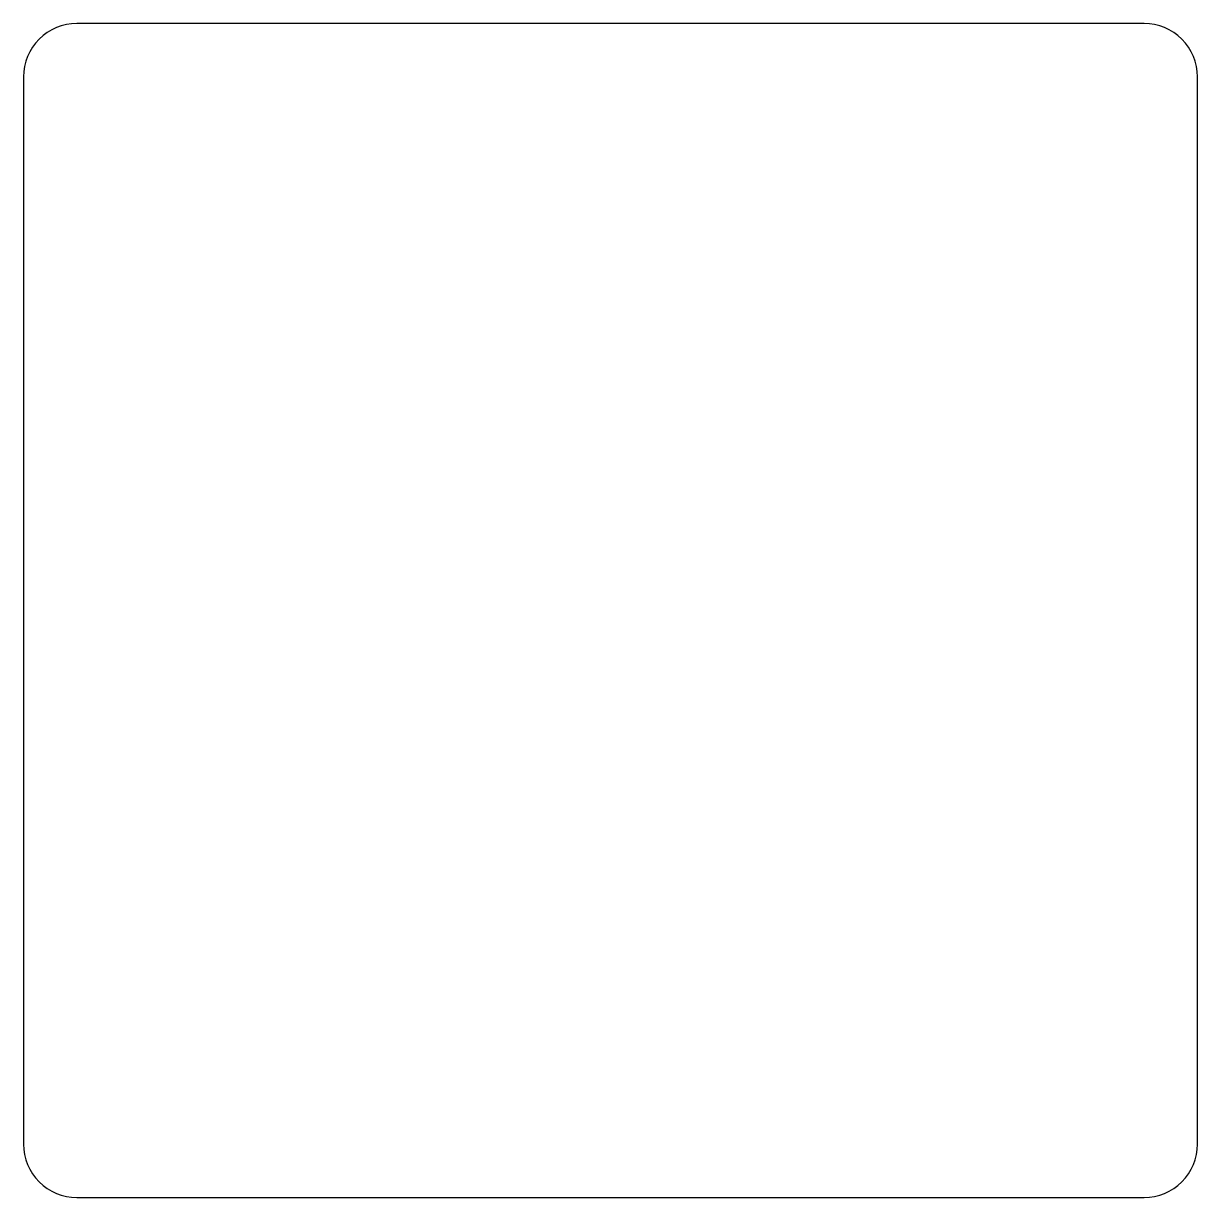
# Model space of a CAD drawing. Header units: inches. Extents: x 0 to 5.5, y 0 to 5.5.
import ezdxf

# ---------------------------------------------------------------- set-up
doc = ezdxf.new("R2010")
doc.units = ezdxf.units.IN
doc.layers.get('0').update_dxf_attribs({"linetype": 'CONTINUOUS'})

msp = doc.modelspace()

# ---------------------------------------------------------------- linework, layer by layer
msp.add_lwpolyline([(0.25, 0), (5.25, 0, 0.414214), (5.5, 0.25), (5.5, 5.25, 0.414214), (5.25, 5.5), (0.25, 5.5, 0.414214), (0, 5.25), (0, 0.25, 0.414214)], format="xyb", close=True)

doc.saveas('drawing.dxf')
